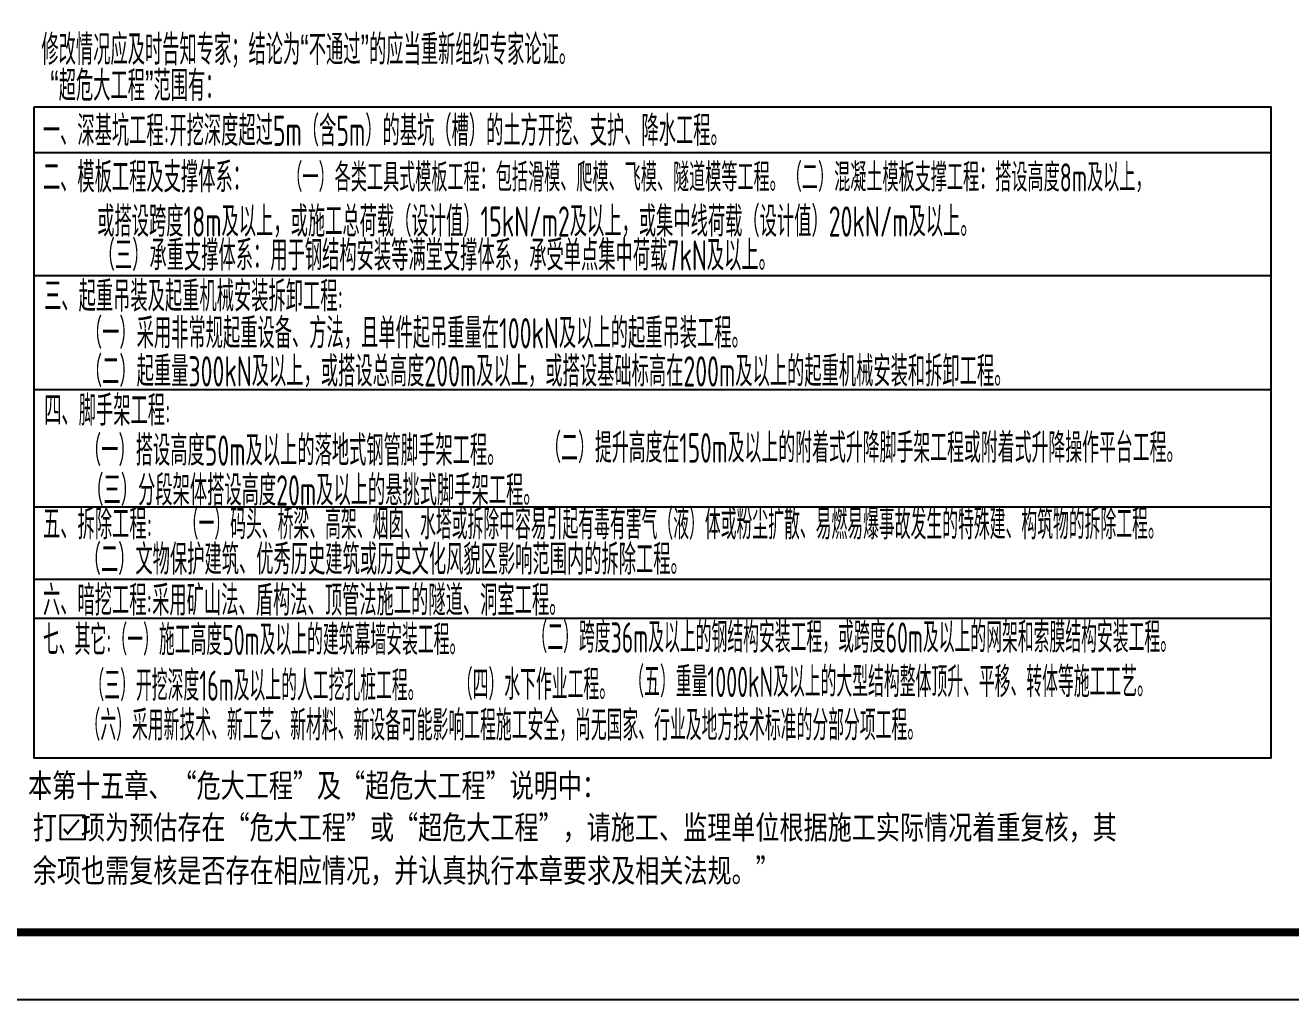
# Model space of a CAD drawing. Extents: x -655480 to 203344, y -294099 to 287156.
# Drawn here: x -462594 to -443792, y 166782 to 181264 of the extents above; entities that cross this region are included whole.
import ezdxf

# ---------------------------------------------------------------- set-up
doc = ezdxf.new("R2010")
doc.units = 0
doc.header["$LTSCALE"] = 1000
doc.layers.get('0').update_dxf_attribs({"linetype": 'CONTINUOUS'})
for name, color, linetype in [('0-R-防护门', 4, 'CONTINUOUS'), ('AXIS', 3, 'CONTINUOUS'), ('C-SHET-TTLB', 11, 'CONTINUOUS'), ('SM', 7, 'CONTINUOUS'), ('STEEL', 7, 'CONTINUOUS')]:
    doc.layers.add(name, color=color, linetype=linetype)
doc.styles.add('st', font='', dxfattribs={"width": 0.85})
doc.styles.add('TSSD_REIN', font='tssdeng.shx', dxfattribs={"width": 0.7, "height": 300, "bigfont": 'tssdchn.shx'})
doc.styles.get('st').set_extended_font_data('SimSun')

msp = doc.modelspace()

# ---------------------------------------------------------------- linework, layer by layer
at = {"color": 6, "const_width": 30}
msp.add_lwpolyline([(-461797.19, 169456.23), (-461964.74, 169251.6), (-462022.26, 169321.85)], dxfattribs=at)
at = {"layer": '0-R-防护门'}
for p, q in [((-462454.82, 179374.45), (-444093.47, 179374.45)), ((-462454.82, 177544.96), (-444093.47, 177544.96)), ((-462454.82, 175851.91), (-444093.47, 175851.91)), ((-462454.82, 174107.22), (-444093.47, 174107.22)), ((-462454.82, 173034.15), (-444093.47, 173034.15)), ((-462454.82, 172453.64), (-444093.47, 172453.64))]:
    msp.add_line(p, q, dxfattribs=at)
msp.add_lwpolyline([(-462462.9, 180050.07), (-444084.55, 180050.07), (-444084.55, 170373.11), (-462462.9, 170373.11)], close=True, dxfattribs=at)
at = {"layer": 'C-SHET-TTLB'}
msp.add_lwpolyline([(-433307.71, 226182.28), (-433307.71, 166782.28), (-538407.71, 166782.28), (-538407.71, 226182.28)], close=True, dxfattribs=at)
at = {"layer": 'C-SHET-TTLB', "const_width": 120}
msp.add_lwpolyline([(-536567.71, 225182.28), (-434307.71, 225182.28), (-434307.71, 167782.28), (-536567.71, 167782.28)], close=True, dxfattribs=at)
at = {"layer": 'SM', "color": 6}
msp.add_lwpolyline([(-461710.49, 169524.49), (-461710.49, 169164.51), (-462071.48, 169164.51), (-462071.48, 169524.49), (-461710.49, 169524.49)], dxfattribs=at)

# ---------------------------------------------------------------- texts
at = {"layer": 'AXIS', "style": 'st', "width": 0.75}
for s, p in [('本第十五章、“危大工程”及“超危大工程”说明中：', (-462554.92, 169789.46)), ('打  项为预估存在“危大工程”或“超危大工程”，请施工、监理单位根据施工实际情况着重复核，其', (-462482.74, 169168.29)), ('余项也需复核是否存在相应情况，并认真执行本章要求及相关法规。”', (-462482.89, 168527.18))]:
    msp.add_text(s, height=350, dxfattribs=at).set_placement(p)
at = {"layer": 'STEEL', "color": 7, "style": 'TSSD_REIN'}
for s, height, width, p in [('修改情况应及时告知专家；结论为“不通过”的应当重新组织专家论证。', 450, 0.6, (-462355.28, 180675.37)), ('一、深基坑工程:开挖深度超过5m（含5m）的基坑（槽）的土方开挖、支护、降水工程。 ', 450, 0.6, (-462333.25, 179471.07)), ('二、模板工程及支撑体系：', 450, 0.6, (-462333.24, 178779.76)), ('（一）各类工具式模板工程：包括滑模、爬模、飞模、隧道模等工程。（二）混凝土模板支撑工程：搭设高度8m及以上，', 420, 0.6, (-458715.58, 178793.49)), ('或搭设跨度18m及以上，或施工总荷载（设计值）15kN/m2及以上，或集中线荷载（设计值）20kN/m及以上。', 450, 0.6, (-461525.98, 178122.7)), ('（三）承重支撑体系：用于钢结构安装等满堂支撑体系，承受单点集中荷载7kN及以上。', 450, 0.6, (-461518.48, 177618.48)), ('三、起重吊装及起重机械安装拆卸工程:', 450, 0.6, (-462315.25, 177010.5)), ('（一）采用非常规起重设备、方法，且单件起吊重量在100kN及以上的起重吊装工程。', 450, 0.6, (-461709.44, 176462.48)), ('（二）起重量300kN及以上，或搭设总高度200m及以上，或搭设基础标高在200m及以上的起重机械安装和拆卸工程。', 450, 0.6, (-461709.44, 175895.44)), ('四、脚手架工程:', 450, 0.6, (-462313.68, 175312.79)), ('（二）提升高度在150m及以上的附着式升降脚手架工程或附着式升降操作平台工程。', 440, 0.6, (-454882.7, 174763.07)), ('（一）搭设高度50m及以上的落地式钢管脚手架工程。', 450, 0.6, (-461723.16, 174718.49)), ('（三）分段架体搭设高度20m及以上的悬挑式脚手架工程。', 450, 0.6, (-461688.16, 174126.52)), ('五、拆除工程:', 450, 0.6, (-462330.8, 173623.05)), ('（一）码头、桥梁、高架、烟囱、水塔或拆除中容易引起有毒有害气（液）体或粉尘扩散、易燃易爆事故发生的特殊建、构筑物的拆除工程。', 450, 0.55, (-460255.52, 173624.07)), ('（二）文物保护建筑、优秀历史建筑或历史文化风貌区影响范围内的拆除工程。', 450, 0.6, (-461727.56, 173098.82)), ('六、暗挖工程:采用矿山法、盾构法、顶管法施工的隧道、洞室工程。', 450, 0.6, (-462332.02, 172490.81)), ('（二）跨度36m及以上的钢结构安装工程，或跨度60m及以上的网架和索膜结构安装工程。', 450, 0.55, (-455073.37, 171940.02)), ('七、其它:（一）施工高度50m及以上的建筑幕墙安装工程。', 450, 0.55, (-462331.54, 171903.44)), ('（三）开挖深度16m及以上的人工挖孔桩工程。', 450, 0.55, (-461655.38, 171223.81)), ('（四）水下作业工程。', 450, 0.55, (-456181.8, 171238.52)), ('（五）重量1000kN及以上的大型结构整体顶升、平移、转体等施工工艺。', 450, 0.55, (-453634.02, 171280.28)), ('（六）采用新技术、新工艺、新材料、新设备可能影响工程施工安全，尚无国家、行业及地方技术标准的分部分项工程。', 450, 0.55, (-461715.1, 170634.13))]:
    msp.add_text(s, height=height, dxfattribs=dict(at, width=width)).set_placement(p)
at = {"layer": 'STEEL', "color": 2, "style": 'TSSD_REIN', "width": 0.6}
msp.add_text('“超危大工程”范围有：', height=450, dxfattribs=at).set_placement((-462223.74, 180140.1))

doc.saveas('drawing.dxf')
